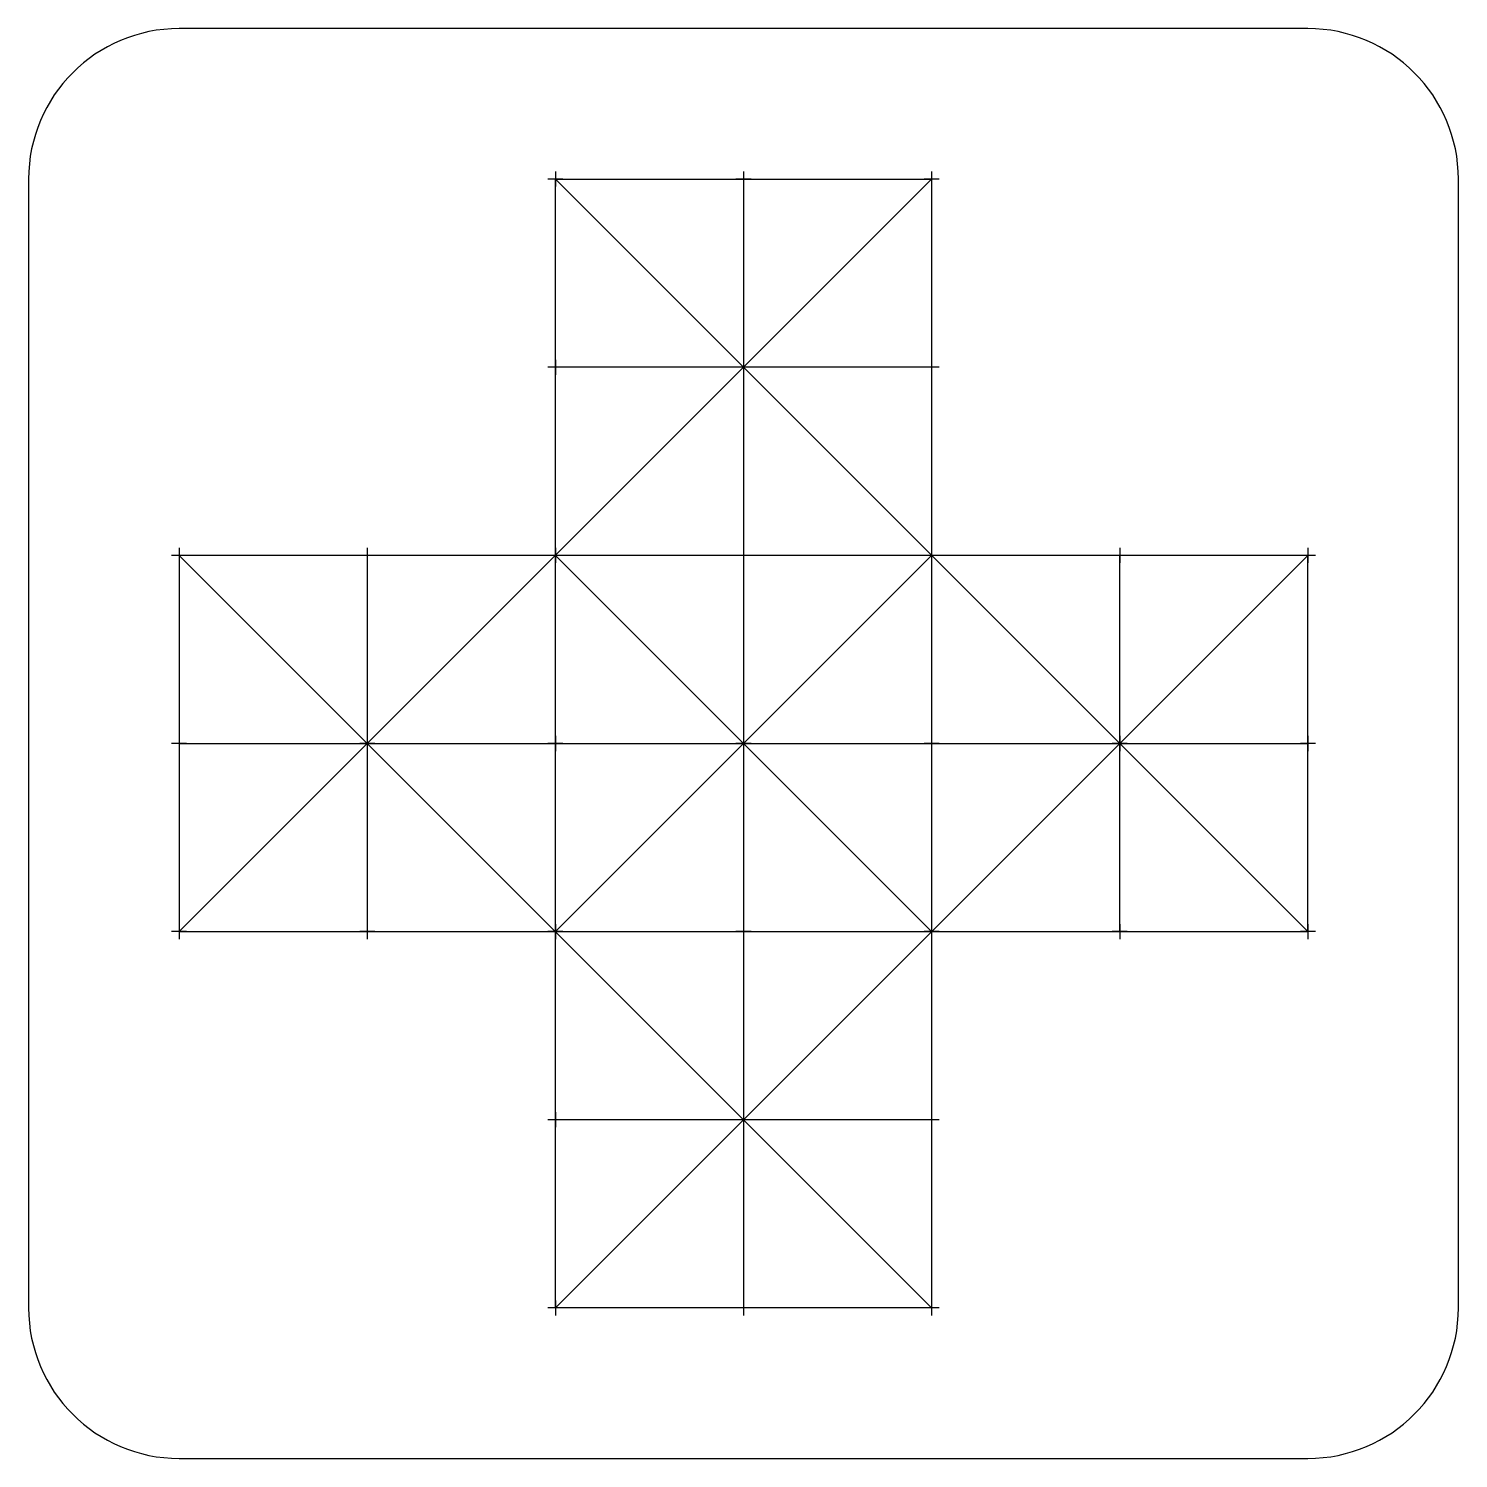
# Model space of a CAD drawing. Header units: millimetres. Extents: x -20 to 170, y -170 to 20.
import ezdxf

# ---------------------------------------------------------------- set-up
doc = ezdxf.new("R2010")
doc.units = ezdxf.units.MM
doc.layers.get('0').update_dxf_attribs({"lineweight": 25, "true_color": 0xffffff})

msp = doc.modelspace()

# ---------------------------------------------------------------- linework, layer by layer
for p, q in [((150, 20), (0, 20)), ((-20, 0), (-20, -150)), ((0, -100), (100, 0)), ((51, 0), (49, 0)), ((50, 1), (50, -1)), ((50, 0), (100, 0)), ((50, -150), (50, 0)), ((50, 0), (150, -100)), ((76, 0), (74, 0)), ((75, 1), (75, -1)), ((75, 0), (75, -150)), ((101, 0), (99, 0)), ((100, 1), (100, -1)), ((100, 0), (100, -150)), ((170, -150), (170, 0)), ((50, -24), (50, -26)), ((75, -24), (75, -26)), ((100, -24), (100, -26)), ((51, -25), (49, -25)), ((100, -25), (50, -25)), ((76, -25), (74, -25)), ((101, -25), (99, -25)), ((0, -49), (0, -51)), ((25, -49), (25, -51)), ((50, -49), (50, -51)), ((75, -49), (75, -51)), ((100, -49), (100, -51)), ((125, -49), (125, -51)), ((150, -49), (150, -51)), ((1, -50), (-1, -50)), ((0, -50), (0, -100)), ((150, -50), (0, -50)), ((0, -50), (100, -150)), ((26, -50), (24, -50)), ((25, -50), (25, -100)), ((51, -50), (49, -50)), ((50, -100), (100, -50)), ((50, -150), (150, -50)), ((50, -50), (100, -100)), ((76, -50), (74, -50)), ((101, -50), (99, -50)), ((126, -50), (124, -50)), ((125, -100), (125, -50)), ((151, -50), (149, -50)), ((150, -100), (150, -50)), ((0, -74), (0, -76)), ((25, -74), (25, -76)), ((50, -74), (50, -76)), ((75, -74), (75, -76)), ((100, -74), (100, -76)), ((125, -74), (125, -76)), ((150, -74), (150, -76)), ((1, -75), (-1, -75)), ((0, -75), (150, -75)), ((26, -75), (24, -75)), ((51, -75), (49, -75)), ((76, -75), (74, -75)), ((101, -75), (99, -75)), ((126, -75), (124, -75)), ((151, -75), (149, -75)), ((1, -100), (-1, -100)), ((0, -99), (0, -101)), ((0, -100), (150, -100)), ((26, -100), (24, -100)), ((25, -99), (25, -101)), ((51, -100), (49, -100)), ((50, -99), (50, -101)), ((76, -100), (74, -100)), ((75, -99), (75, -101)), ((101, -100), (99, -100)), ((100, -99), (100, -101)), ((126, -100), (124, -100)), ((125, -99), (125, -101)), ((151, -100), (149, -100)), ((150, -99), (150, -101)), ((51, -125), (49, -125)), ((50, -124), (50, -126)), ((100, -125), (50, -125)), ((76, -125), (74, -125)), ((75, -124), (75, -126)), ((101, -125), (99, -125)), ((100, -124), (100, -126)), ((51, -150), (49, -150)), ((50, -149), (50, -151)), ((100, -150), (50, -150)), ((76, -150), (74, -150)), ((75, -149), (75, -151)), ((101, -150), (99, -150)), ((100, -149), (100, -151)), ((0, -170), (150, -170))]:
    msp.add_line(p, q)
for centre, start, end in [((0, 0), 90, 180), ((150, 0), 0, 90), ((0, -150), 180, 270), ((150, -150), 270, 0)]:
    msp.add_arc(centre, 20, start, end)

doc.saveas('drawing.dxf')
